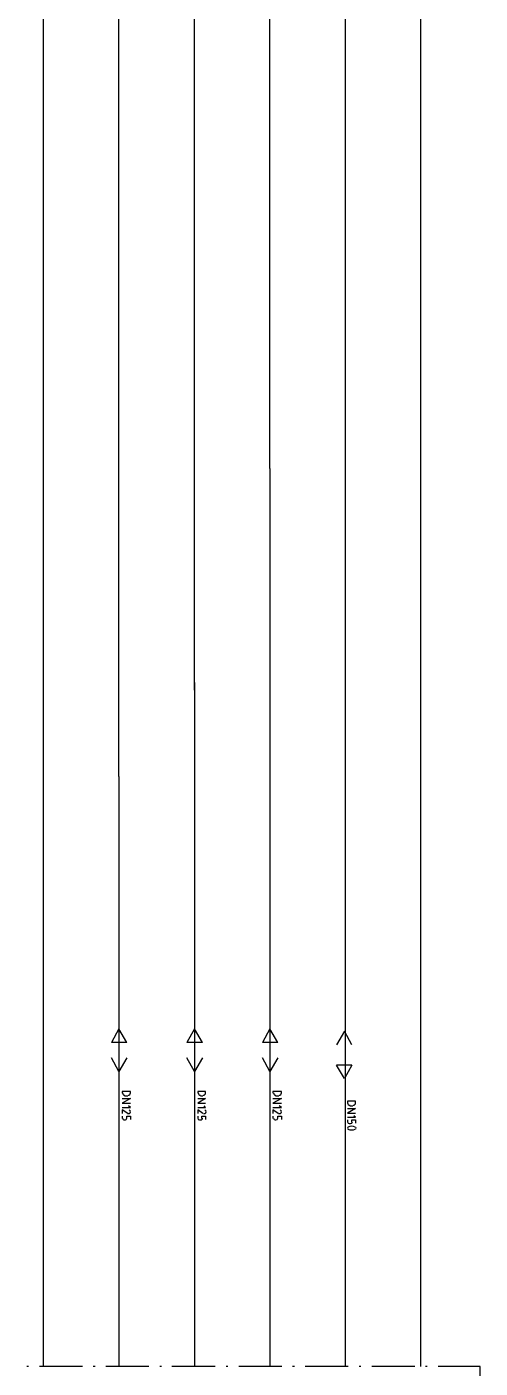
# Model space of a CAD drawing. Header units: millimetres. Extents: x 0 to 33.1, y 1.5 to 45.3.
# Drawn here: x 20.861 to 22.298, y 17.833 to 22.084 of the extents above; entities that cross this region are included whole.
import ezdxf

# ---------------------------------------------------------------- set-up
doc = ezdxf.new("R2010")
doc.units = ezdxf.units.MM
doc.header["$MEASUREMENT"] = 0
doc.layers.get('0').update_dxf_attribs({"linetype": 'CONTINUOUS'})

msp = doc.modelspace()

# ---------------------------------------------------------------- linework, layer by layer
at = {"color": 52, "linetype": 'Continuous'}
msp.add_line((21.8711, 17.8378), (21.8711, 25.0461), dxfattribs=at)
at = {"color": 4, "linetype": 'Continuous'}
for p, q in [((20.9144, 17.8378), (20.9144, 22.2211)), ((22.1094, 17.8378), (22.1094, 22.2211))]:
    msp.add_line(p, q, dxfattribs=at)
at = {"color": 104, "linetype": 'Continuous'}
for p, q in [((21.3928, 19.9811), (21.3928, 22.2211)), ((21.3928, 20.0061), (21.3928, 17.8378))]:
    msp.add_line(p, q, dxfattribs=at)
at = {"color": 3, "linetype": 'Continuous'}
for p, q in [((21.6311, 20.6844), (21.6311, 22.2211)), ((21.6311, 20.6844), (21.6311, 17.8378)), ((21.6311, 18.9078), (21.6078, 18.8644)), ((21.6561, 18.8644), (21.6311, 18.9078)), ((21.6561, 18.8644), (21.6078, 18.8644)), ((21.6311, 18.7728), (21.6078, 18.8161)), ((21.6561, 18.8161), (21.6311, 18.7728)), ((21.6411, 18.7094), (21.6411, 18.7044)), ((21.6678, 18.7094), (21.6411, 18.7094)), ((21.6411, 18.6878), (21.6678, 18.6878)), ((21.6678, 18.6878), (21.6411, 18.6728)), ((21.6411, 18.6728), (21.6678, 18.6728)), ((21.6411, 18.6594), (21.6678, 18.6594)), ((21.6578, 18.6394), (21.6411, 18.6511)), ((21.6411, 18.6511), (21.6411, 18.6394)), ((21.6411, 18.6311), (21.6411, 18.6244))]:
    msp.add_line(p, q, dxfattribs=at)
at = {"color": 5, "linetype": 'Continuous'}
for q in [(21.1528, 22.1728), (21.1528, 17.8378)]:
    msp.add_line((21.1528, 19.7078), q, dxfattribs=at)
at = {"color": 0, "linetype": 'Continuous'}
for p, q in [((21.1528, 18.9078), (21.1294, 18.8644)), ((21.1778, 18.8644), (21.1528, 18.9078)), ((21.3928, 18.9078), (21.3678, 18.8644)), ((21.4178, 18.8644), (21.3928, 18.9078)), ((21.8678, 18.9011), (21.8428, 18.8578)), ((21.8911, 18.8578), (21.8678, 18.9011)), ((21.1778, 18.8644), (21.1294, 18.8644)), ((21.4178, 18.8644), (21.3678, 18.8644)), ((21.1528, 18.7728), (21.1294, 18.8161)), ((21.1778, 18.8161), (21.1528, 18.7728)), ((21.3928, 18.7728), (21.3678, 18.8161)), ((21.4178, 18.8161), (21.3928, 18.7728)), ((21.8678, 18.7511), (21.8428, 18.7928)), ((21.8911, 18.7928), (21.8428, 18.7928)), ((21.8911, 18.7928), (21.8678, 18.7511)), ((21.1628, 18.7094), (21.1628, 18.7044)), ((21.1894, 18.7094), (21.1628, 18.7094)), ((21.1894, 18.7044), (21.1894, 18.7094)), ((21.4028, 18.7094), (21.4028, 18.7044)), ((21.4278, 18.7094), (21.4028, 18.7094)), ((21.4278, 18.7044), (21.4278, 18.7094)), ((21.6678, 18.7044), (21.6678, 18.7094)), ((21.1628, 18.6878), (21.1894, 18.6878)), ((21.1894, 18.6878), (21.1628, 18.6728)), ((21.1628, 18.6728), (21.1894, 18.6728)), ((21.1711, 18.6961), (21.1811, 18.6961)), ((21.1894, 18.6594), (21.1828, 18.6644)), ((21.4028, 18.6878), (21.4278, 18.6878)), ((21.4278, 18.6878), (21.4028, 18.6728)), ((21.4028, 18.6728), (21.4278, 18.6728)), ((21.4111, 18.6961), (21.4194, 18.6961)), ((21.4278, 18.6594), (21.4228, 18.6644)), ((21.6494, 18.6961), (21.6594, 18.6961)), ((21.6678, 18.6594), (21.6611, 18.6644)), ((21.8778, 18.6794), (21.8778, 18.6728)), ((21.9028, 18.6794), (21.8778, 18.6794)), ((21.8844, 18.6644), (21.8944, 18.6644)), ((21.9028, 18.6728), (21.9028, 18.6794)), ((21.1628, 18.6594), (21.1894, 18.6594)), ((21.1811, 18.6394), (21.1628, 18.6511)), ((21.1628, 18.6511), (21.1628, 18.6394)), ((21.1628, 18.6311), (21.1628, 18.6244)), ((21.1694, 18.6194), (21.1711, 18.6194)), ((21.1778, 18.6244), (21.1778, 18.6311)), ((21.1778, 18.6311), (21.1894, 18.6311)), ((21.1894, 18.6311), (21.1894, 18.6211)), ((21.4028, 18.6594), (21.4278, 18.6594)), ((21.4194, 18.6394), (21.4028, 18.6511)), ((21.4028, 18.6511), (21.4028, 18.6394)), ((21.4028, 18.6311), (21.4028, 18.6244)), ((21.4078, 18.6194), (21.4111, 18.6194)), ((21.4161, 18.6244), (21.4161, 18.6311)), ((21.4161, 18.6311), (21.4278, 18.6311)), ((21.4278, 18.6311), (21.4278, 18.6211)), ((21.6478, 18.6194), (21.6494, 18.6194)), ((21.6561, 18.6244), (21.6561, 18.6311)), ((21.6561, 18.6311), (21.6678, 18.6311)), ((21.6678, 18.6311), (21.6678, 18.6211)), ((21.8778, 18.6561), (21.9028, 18.6561)), ((21.9028, 18.6561), (21.8778, 18.6411)), ((21.8778, 18.6411), (21.9028, 18.6411)), ((21.8778, 18.6278), (21.9028, 18.6278)), ((21.8778, 18.6194), (21.8778, 18.6128)), ((21.8911, 18.6128), (21.8911, 18.6194)), ((21.8911, 18.6194), (21.9028, 18.6194)), ((21.9028, 18.6278), (21.8978, 18.6328)), ((21.9028, 18.6194), (21.9028, 18.6094)), ((21.8828, 18.6078), (21.8861, 18.6078)), ((20.8661, 17.8378), (20.8611, 17.8378)), ((21.0378, 17.8378), (20.9011, 17.8378)), ((21.0778, 17.8378), (21.0711, 17.8378)), ((21.2478, 17.8378), (21.1111, 17.8378)), ((21.2878, 17.8378), (21.2828, 17.8378)), ((21.4578, 17.8378), (21.3211, 17.8378)), ((21.4978, 17.8378), (21.4928, 17.8378)), ((21.6694, 17.8378), (21.5328, 17.8378)), ((21.7094, 17.8378), (21.7028, 17.8378)), ((21.8794, 17.8378), (21.7428, 17.8378)), ((21.9194, 17.8378), (21.9144, 17.8378)), ((22.0911, 17.8378), (21.9544, 17.8378)), ((22.1294, 17.8378), (22.1244, 17.8378)), ((22.2978, 17.8378), (22.1644, 17.8378)), ((22.2978, 17.7378), (22.2978, 17.8378))]:
    msp.add_line(p, q, dxfattribs=at)
for points in [[(21.1644, 18.7053), (21.1644, 18.7011), (21.1678, 18.6978), (21.1719, 18.6978)], [(21.1819, 18.6978), (21.1861, 18.6978), (21.1894, 18.7011), (21.1894, 18.7053)], [(21.4044, 18.7053), (21.4044, 18.7011), (21.4078, 18.6978), (21.4119, 18.6978)], [(21.4203, 18.6978), (21.4244, 18.6978), (21.4278, 18.7011), (21.4278, 18.7053)], [(21.6428, 18.7053), (21.6428, 18.7011), (21.6461, 18.6978), (21.6503, 18.6978)], [(21.6603, 18.6978), (21.6644, 18.6978), (21.6678, 18.7011), (21.6678, 18.7053)], [(21.8778, 18.6736), (21.8778, 18.6694), (21.8811, 18.6661), (21.8853, 18.6661)], [(21.8953, 18.6661), (21.8994, 18.6661), (21.9028, 18.6694), (21.9028, 18.6736)], [(21.1644, 18.6253), (21.1644, 18.6221), (21.1671, 18.6194), (21.1703, 18.6194)], [(21.1719, 18.6194), (21.1751, 18.6194), (21.1778, 18.6221), (21.1778, 18.6253)], [(21.1806, 18.6404), (21.1824, 18.6392), (21.1846, 18.6392), (21.1865, 18.6401)], [(21.1894, 18.6453), (21.1894, 18.6478), (21.1878, 18.6501), (21.1851, 18.6508)], [(21.1865, 18.6401), (21.1883, 18.6413), (21.1894, 18.6432), (21.1894, 18.6453)], [(21.4028, 18.6253), (21.4028, 18.6221), (21.4054, 18.6194), (21.4086, 18.6194)], [(21.4119, 18.6194), (21.4151, 18.6194), (21.4178, 18.6221), (21.4178, 18.6253)], [(21.4206, 18.6404), (21.4224, 18.6392), (21.4246, 18.6392), (21.4264, 18.6401)], [(21.4294, 18.6453), (21.4294, 18.6478), (21.4278, 18.6501), (21.4251, 18.6508)], [(21.4264, 18.6401), (21.4283, 18.6413), (21.4294, 18.6432), (21.4294, 18.6453)], [(21.6428, 18.6253), (21.6428, 18.6221), (21.6454, 18.6194), (21.6486, 18.6194)], [(21.6503, 18.6194), (21.6535, 18.6194), (21.6561, 18.6221), (21.6561, 18.6253)], [(21.6589, 18.6404), (21.6607, 18.6392), (21.6629, 18.6392), (21.6647, 18.6401)], [(21.6678, 18.6453), (21.6678, 18.6478), (21.6661, 18.6501), (21.6635, 18.6508)], [(21.6647, 18.6401), (21.6667, 18.6413), (21.6678, 18.6432), (21.6678, 18.6453)], [(21.8778, 18.6136), (21.8778, 18.6104), (21.8804, 18.6078), (21.8836, 18.6078)], [(21.8794, 18.5969), (21.8785, 18.5963), (21.8778, 18.595), (21.8778, 18.5936)], [(21.8778, 18.5936), (21.8778, 18.5922), (21.8785, 18.591), (21.8794, 18.5903)], [(21.9018, 18.5965), (21.8946, 18.6004), (21.886, 18.6004), (21.8788, 18.5965)], [(21.8788, 18.5907), (21.886, 18.5868), (21.8946, 18.5868), (21.9018, 18.5907)], [(21.8869, 18.6078), (21.8901, 18.6078), (21.8928, 18.6104), (21.8928, 18.6136)], [(21.9044, 18.5936), (21.9044, 18.595), (21.9037, 18.5963), (21.9028, 18.5969)], [(21.9028, 18.5903), (21.9037, 18.591), (21.9044, 18.5922), (21.9044, 18.5936)]]:
    msp.add_open_spline(points, degree=3, dxfattribs=at)

doc.saveas('drawing.dxf')
